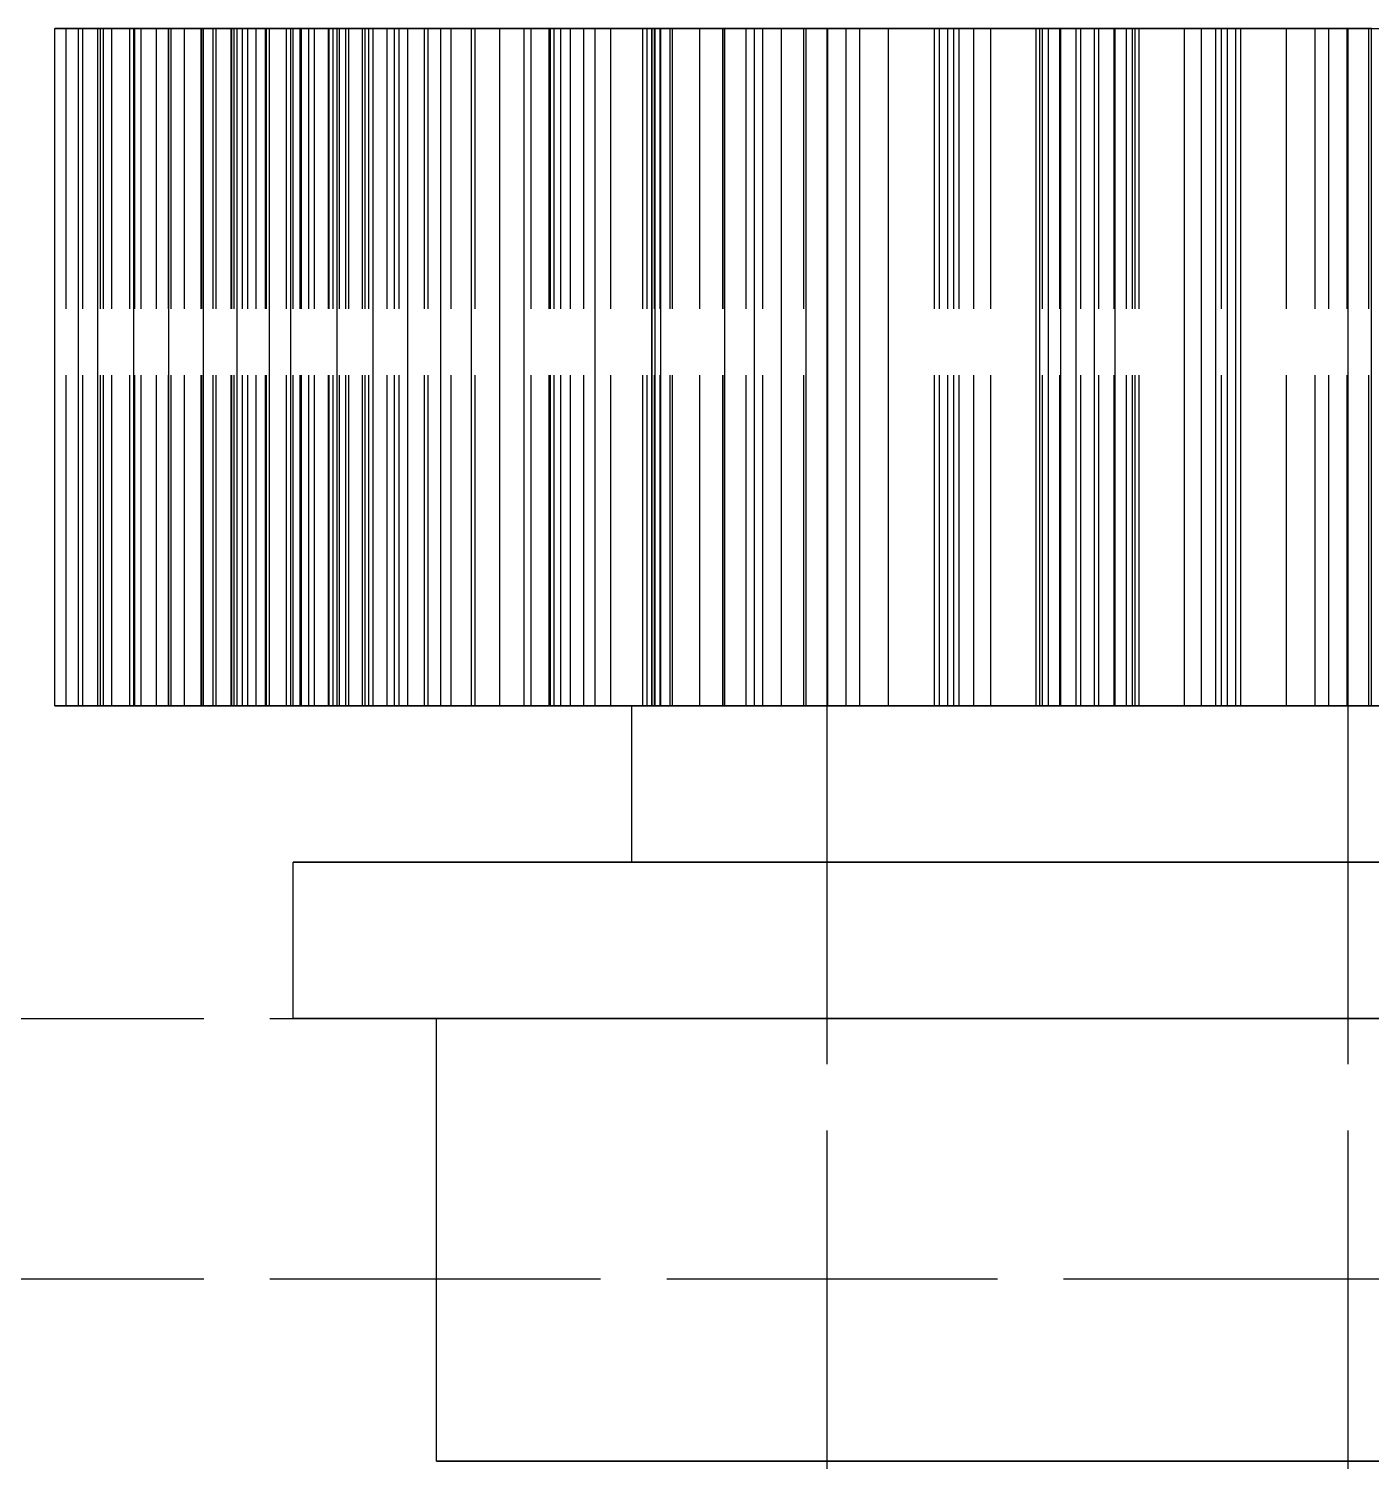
# Model space of a CAD drawing. Header units: millimetres. Extents: x -29 to 156, y -45 to 87.
# Drawn here: x -4.07 to 1.09, y 80.5 to 86 of the extents above; entities that cross this region are included whole.
import ezdxf

# ---------------------------------------------------------------- set-up
doc = ezdxf.new("R2010")
doc.units = ezdxf.units.MM
doc.linetypes.add('DASHED', pattern=[1.524, 1.27, -0.254])
doc.layers.add('HIDDEN', color=8, linetype='DASHED')
doc.layers.add('VISIBLE', color=7, linetype='CONTINUOUS')

msp = doc.modelspace()

# ---------------------------------------------------------------- linework, layer by layer
at = {"layer": 'HIDDEN'}
for p, q in [((-26, 82.20144), (26, 82.20144)), ((-26, 81.20144), (26, 81.20144))]:
    msp.add_line(p, q, dxfattribs=at)
for points in [[(-3.96556, 86.00144), (-3.92201, 86.00144)], [(-3.92201, 86.00144), (-3.78993, 86.00144)], [(-3.92201, 83.40144), (-3.92201, 86.00144)], [(-3.87465, 86.00144), (-3.77824, 86.00144)], [(-3.85739, 86.00144), (-3.87465, 86.00144)], [(-3.74666, 86.00144), (-3.85739, 86.00144)], [(-3.85739, 83.40144), (-3.85739, 86.00144)], [(-3.78993, 86.00144), (-3.65869, 86.00144)], [(-3.78993, 83.40144), (-3.78993, 86.00144)], [(-3.77824, 86.00144), (-3.67808, 86.00144)], [(-3.77824, 83.40144), (-3.77824, 86.00144)], [(-3.63378, 86.00144), (-3.74666, 86.00144)], [(-3.74666, 83.40144), (-3.74666, 86.00144)], [(-3.67808, 86.00144), (-3.57449, 86.00144)], [(-3.67808, 83.40144), (-3.67808, 86.00144)], [(-3.65869, 86.00144), (-3.52887, 86.00144)], [(-3.65869, 83.40144), (-3.65869, 86.00144)], [(-3.51911, 86.00144), (-3.63378, 86.00144)], [(-3.63378, 83.40144), (-3.63378, 86.00144)], [(-3.57449, 86.00144), (-3.46774, 86.00144)], [(-3.57449, 83.40144), (-3.57449, 86.00144)], [(-3.52887, 86.00144), (-3.40116, 86.00144)], [(-3.52887, 83.40144), (-3.52887, 86.00144)], [(-3.40302, 86.00144), (-3.51911, 86.00144)], [(-3.51911, 83.40144), (-3.51911, 86.00144)], [(-3.46774, 86.00144), (-3.35796, 86.00144)], [(-3.46774, 83.40144), (-3.46774, 86.00144)], [(-3.28565, 86.00144), (-3.40302, 86.00144)], [(-3.40302, 83.40144), (-3.40302, 86.00144)], [(-3.40116, 86.00144), (-3.27645, 86.00144)], [(-3.40116, 83.40144), (-3.40116, 86.00144)], [(-3.35796, 86.00144), (-3.24464, 86.00144)], [(-3.35796, 83.40144), (-3.35796, 86.00144)], [(-3.34557, 86.00144), (-3.19257, 86.00144)], [(-3.28802, 86.00144), (-3.34557, 86.00144)], [(-3.34557, 83.40144), (-3.34557, 86.00144)], [(-3.22378, 86.00144), (-3.28802, 86.00144)], [(-3.28802, 83.40144), (-3.28802, 86.00144)], [(-2.87214, 86.00144), (-3.28565, 86.00144)], [(-3.28565, 83.40144), (-3.28565, 86.00144)], [(-3.27645, 86.00144), (-3.1567, 86.00144)], [(-3.27645, 83.40144), (-3.27645, 86.00144)], [(-3.24464, 86.00144), (-2.83629, 86.00144)], [(-3.24464, 83.40144), (-3.24464, 86.00144)], [(-3.15293, 86.00144), (-3.22378, 86.00144)], [(-3.22378, 83.40144), (-3.22378, 86.00144)], [(-3.19257, 86.00144), (-3.05098, 86.00144)], [(-3.19257, 83.40144), (-3.19257, 86.00144)], [(-3.1567, 86.00144), (-2.75941, 86.00144)], [(-3.1567, 83.40144), (-3.1567, 86.00144)], [(-3.0754, 86.00144), (-3.15293, 86.00144)], [(-3.15293, 83.40144), (-3.15293, 86.00144)], [(-2.99072, 86.00144), (-3.0754, 86.00144)], [(-3.0754, 83.40144), (-3.0754, 86.00144)], [(-3.05987, 86.00144), (-3.01822, 86.00144)], [(-3.02389, 86.00144), (-3.05987, 86.00144)], [(-3.05098, 86.00144), (-2.91465, 86.00144)], [(-3.05098, 83.40144), (-3.05098, 86.00144)], [(-2.64332, 86.00144), (-3.02389, 86.00144)], [(-3.02389, 83.40144), (-3.02389, 86.00144)], [(-3.01822, 86.00144), (-2.96898, 86.00144)], [(-3.01822, 83.40144), (-3.01822, 86.00144)], [(-2.89665, 86.00144), (-2.99072, 86.00144)], [(-2.99072, 83.40144), (-2.99072, 86.00144)], [(-2.96898, 86.00144), (-2.91214, 86.00144)], [(-2.96898, 83.40144), (-2.96898, 86.00144)], [(-2.91465, 86.00144), (-2.78432, 86.00144)], [(-2.91465, 83.40144), (-2.91465, 86.00144)], [(-2.91214, 86.00144), (-2.8475, 86.00144)], [(-2.91214, 83.40144), (-2.91214, 86.00144)], [(-2.5321, 86.00144), (-2.89665, 86.00144)], [(-2.89665, 83.40144), (-2.89665, 86.00144)], [(-2.83629, 86.00144), (-2.87214, 86.00144)], [(-2.87214, 83.40144), (-2.87214, 86.00144)], [(-2.8475, 86.00144), (-2.77438, 86.00144)], [(-2.8475, 83.40144), (-2.8475, 86.00144)], [(-2.83629, 83.40144), (-2.83629, 86.00144)], [(-2.78432, 86.00144), (-2.66093, 86.00144)], [(-2.78432, 83.40144), (-2.78432, 86.00144)], [(-2.77438, 86.00144), (-2.68995, 86.00144)], [(-2.77438, 83.40144), (-2.77438, 86.00144)], [(-2.75941, 86.00144), (-2.5321, 86.00144)], [(-2.75941, 83.40144), (-2.75941, 86.00144)], [(-2.68995, 86.00144), (-2.35141, 86.00144)], [(-2.68995, 83.40144), (-2.68995, 86.00144)], [(-2.66093, 86.00144), (-2.546, 86.00144)], [(-2.66093, 83.40144), (-2.66093, 86.00144)], [(-2.35141, 86.00144), (-2.64332, 86.00144)], [(-2.64332, 83.40144), (-2.64332, 86.00144)], [(-2.546, 86.00144), (-2.44353, 86.00144)], [(-2.546, 83.40144), (-2.546, 86.00144)], [(-2.5321, 83.40144), (-2.5321, 86.00144)], [(-2.44353, 86.00144), (-2.136, 86.00144)], [(-2.44353, 83.40144), (-2.44353, 86.00144)], [(-2.35141, 83.40144), (-2.35141, 86.00144)], [(-2.136, 86.00144), (-1.69054, 86.00144)], [(-2.136, 83.40144), (-2.136, 86.00144)], [(-2.06741, 86.00144), (-2.06296, 86.00144)], [(-2.06238, 86.00144), (-2.06741, 86.00144)], [(-2.06741, 83.40144), (-2.06741, 86.00144)], [(-2.06296, 86.00144), (-1.8308, 86.00144)], [(-2.06296, 83.40144), (-2.06296, 86.00144)], [(-2.04761, 86.00144), (-2.06238, 86.00144)], [(-2.06238, 83.40144), (-2.06238, 86.00144)], [(-2.02257, 86.00144), (-2.04761, 86.00144)], [(-2.04761, 83.40144), (-2.04761, 86.00144)], [(-1.98608, 86.00144), (-2.02257, 86.00144)], [(-2.02257, 83.40144), (-2.02257, 86.00144)], [(-1.93393, 86.00144), (-1.98608, 86.00144)], [(-1.98608, 83.40144), (-1.98608, 86.00144)], [(-1.69054, 86.00144), (-1.93393, 86.00144)], [(-1.93393, 83.40144), (-1.93393, 86.00144)], [(-1.8308, 86.00144), (-1.70774, 86.00144)], [(-1.8308, 83.40144), (-1.8308, 86.00144)], [(-1.70774, 86.00144), (-1.59333, 86.00144)], [(-1.70774, 83.40144), (-1.70774, 86.00144)], [(-1.69054, 83.40144), (-1.69054, 86.00144)], [(-1.673, 86.00144), (-1.66327, 86.00144)], [(-1.4008, 86.00144), (-1.673, 86.00144)], [(-1.66327, 86.00144), (-1.6413, 86.00144)], [(-1.66327, 83.40144), (-1.66327, 86.00144)], [(-1.6413, 86.00144), (-1.60248, 86.00144)], [(-1.6413, 83.40144), (-1.6413, 86.00144)], [(-1.60248, 86.00144), (-1.4008, 86.00144)], [(-1.60248, 83.40144), (-1.60248, 86.00144)], [(-1.59333, 86.00144), (-1.48829, 86.00144)], [(-1.59333, 83.40144), (-1.59333, 86.00144)], [(-1.48829, 86.00144), (-1.39368, 86.00144)], [(-1.48829, 83.40144), (-1.48829, 86.00144)], [(-1.4008, 83.40144), (-1.4008, 86.00144)], [(-1.39368, 86.00144), (-1.31129, 86.00144)], [(-1.39368, 83.40144), (-1.39368, 86.00144)], [(-1.31129, 86.00144), (-1.24639, 86.00144)], [(-1.31129, 83.40144), (-1.31129, 86.00144)], [(-1.24639, 86.00144), (-1.08952, 86.00144)], [(-1.24639, 83.40144), (-1.24639, 86.00144)], [(-1.08952, 86.00144), (-0.51415, 86.00144)], [(-1.08952, 83.40144), (-1.08952, 86.00144)], [(0.98649, 86.00144), (0.95496, 86.00144), (0.92343, 86.00144), (0.8919, 86.00144), (0.86036, 86.00144), (0.82883, 86.00144), (0.7973, 86.00144), (0.76577, 86.00144), (0.73424, 86.00144), (0.70271, 86.00144), (0.67117, 86.00144), (0.63964, 86.00144), (0.60811, 86.00144), (0.57658, 86.00144), (0.54505, 86.00144), (0.51352, 86.00144), (0.48199, 86.00144), (0.45045, 86.00144), (0.41892, 86.00144), (0.38739, 86.00144), (0.35586, 86.00144), (0.32433, 86.00144), (0.2928, 86.00144), (0.26126, 86.00144), (0.22973, 86.00144), (0.1982, 86.00144), (0.16667, 86.00144), (0.13514, 86.00144), (0.10361, 86.00144), (0.07207, 86.00144), (0.04054, 86.00144), (0.00901, 86.00144), (-0.02252, 86.00144), (-0.05405, 86.00144), (-0.08558, 86.00144), (-0.11712, 86.00144), (-0.14865, 86.00144), (-0.18018, 86.00144), (-0.21171, 86.00144), (-0.24324, 86.00144), (-0.27477, 86.00144), (-0.3063, 86.00144), (-0.33784, 86.00144), (-0.36937, 86.00144), (-0.4009, 86.00144), (-0.43243, 86.00144), (-0.46396, 86.00144), (-0.49549, 86.00144), (-0.52703, 86.00144), (-0.55856, 86.00144), (-0.59009, 86.00144), (-0.62162, 86.00144), (-0.65315, 86.00144), (-0.68468, 86.00144), (-0.71622, 86.00144), (-0.74775, 86.00144), (-0.77928, 86.00144), (-0.81081, 86.00144), (-0.84234, 86.00144), (-0.87387, 86.00144), (-0.90541, 86.00144), (-0.93694, 86.00144), (-0.96847, 86.00144), (-1, 86.00144)], [(-1, 86.00144), (-0.96825, 86.00144), (-0.93651, 86.00144), (-0.90476, 86.00144), (-0.87302, 86.00144), (-0.84127, 86.00144), (-0.80952, 86.00144), (-0.77778, 86.00144), (-0.74603, 86.00144), (-0.71429, 86.00144), (-0.68254, 86.00144), (-0.65079, 86.00144), (-0.61905, 86.00144), (-0.5873, 86.00144), (-0.55556, 86.00144), (-0.52381, 86.00144), (-0.49206, 86.00144), (-0.46032, 86.00144), (-0.42857, 86.00144), (-0.39683, 86.00144), (-0.36508, 86.00144), (-0.33333, 86.00144), (-0.30159, 86.00144), (-0.26984, 86.00144), (-0.2381, 86.00144), (-0.20635, 86.00144), (-0.1746, 86.00144), (-0.14286, 86.00144), (-0.11111, 86.00144), (-0.07937, 86.00144), (-0.04762, 86.00144), (-0.01587, 86.00144), (0.01587, 86.00144), (0.04762, 86.00144), (0.07937, 86.00144), (0.11111, 86.00144), (0.14286, 86.00144), (0.1746, 86.00144), (0.20635, 86.00144), (0.2381, 86.00144), (0.26984, 86.00144), (0.30159, 86.00144), (0.33333, 86.00144), (0.36508, 86.00144), (0.39683, 86.00144), (0.42857, 86.00144), (0.46032, 86.00144), (0.49206, 86.00144), (0.52381, 86.00144), (0.55556, 86.00144), (0.5873, 86.00144), (0.61905, 86.00144), (0.65079, 86.00144), (0.68254, 86.00144), (0.71429, 86.00144), (0.74603, 86.00144), (0.77778, 86.00144), (0.80952, 86.00144), (0.84127, 86.00144), (0.87302, 86.00144), (0.90476, 86.00144), (0.93651, 86.00144), (0.96825, 86.00144), (1, 86.00144)], [(1, 86.00144), (0.96825, 86.00144), (0.93651, 86.00144), (0.90476, 86.00144), (0.87302, 86.00144), (0.84127, 86.00144), (0.80952, 86.00144), (0.77778, 86.00144), (0.74603, 86.00144), (0.71429, 86.00144), (0.68254, 86.00144), (0.65079, 86.00144), (0.61905, 86.00144), (0.5873, 86.00144), (0.55556, 86.00144), (0.52381, 86.00144), (0.49206, 86.00144), (0.46032, 86.00144), (0.42857, 86.00144), (0.39683, 86.00144), (0.36508, 86.00144), (0.33333, 86.00144), (0.30159, 86.00144), (0.26984, 86.00144), (0.2381, 86.00144), (0.20635, 86.00144), (0.1746, 86.00144), (0.14286, 86.00144), (0.11111, 86.00144), (0.07937, 86.00144), (0.04762, 86.00144), (0.01587, 86.00144), (-0.01587, 86.00144), (-0.04762, 86.00144), (-0.07937, 86.00144), (-0.11111, 86.00144), (-0.14286, 86.00144), (-0.1746, 86.00144), (-0.20635, 86.00144), (-0.2381, 86.00144), (-0.26984, 86.00144), (-0.30159, 86.00144), (-0.33333, 86.00144), (-0.36508, 86.00144), (-0.39683, 86.00144), (-0.42857, 86.00144), (-0.46032, 86.00144), (-0.49206, 86.00144), (-0.52381, 86.00144), (-0.55556, 86.00144), (-0.5873, 86.00144), (-0.61905, 86.00144), (-0.65079, 86.00144), (-0.68254, 86.00144), (-0.71429, 86.00144), (-0.74603, 86.00144), (-0.77778, 86.00144), (-0.80952, 86.00144), (-0.84127, 86.00144), (-0.87302, 86.00144), (-0.90476, 86.00144), (-0.93651, 86.00144), (-0.96825, 86.00144), (-1, 86.00144)], [(-1, 86.00144), (-0.96825, 86.00144), (-0.93651, 86.00144), (-0.90476, 86.00144), (-0.87302, 86.00144), (-0.84127, 86.00144), (-0.80952, 86.00144), (-0.77778, 86.00144), (-0.74603, 86.00144), (-0.71429, 86.00144), (-0.68254, 86.00144), (-0.65079, 86.00144), (-0.61905, 86.00144), (-0.5873, 86.00144), (-0.55556, 86.00144), (-0.52381, 86.00144), (-0.49206, 86.00144), (-0.46032, 86.00144), (-0.42857, 86.00144), (-0.39683, 86.00144), (-0.36508, 86.00144), (-0.33333, 86.00144), (-0.30159, 86.00144), (-0.26984, 86.00144), (-0.2381, 86.00144), (-0.20635, 86.00144), (-0.1746, 86.00144), (-0.14286, 86.00144), (-0.11111, 86.00144), (-0.07937, 86.00144), (-0.04762, 86.00144), (-0.01587, 86.00144), (0.01587, 86.00144), (0.04762, 86.00144), (0.07937, 86.00144), (0.11111, 86.00144), (0.14286, 86.00144), (0.1746, 86.00144), (0.20635, 86.00144), (0.2381, 86.00144), (0.26984, 86.00144), (0.30159, 86.00144), (0.33333, 86.00144), (0.36508, 86.00144), (0.39683, 86.00144), (0.42857, 86.00144), (0.46032, 86.00144), (0.49206, 86.00144), (0.52381, 86.00144), (0.55556, 86.00144), (0.5873, 86.00144), (0.61905, 86.00144), (0.65079, 86.00144), (0.68254, 86.00144), (0.71429, 86.00144), (0.74603, 86.00144), (0.77778, 86.00144), (0.80952, 86.00144), (0.84127, 86.00144), (0.87302, 86.00144), (0.90476, 86.00144), (0.93651, 86.00144), (0.96825, 86.00144), (1, 86.00144)], [(-1, 82.80144), (-1, 86.00144)], [(-1, 80.50144), (-1, 86.00144)], [(-0.58817, 86.00144), (-0.58807, 86.00144)], [(-0.51415, 86.00144), (-0.58817, 86.00144)], [(-0.58817, 83.40144), (-0.58817, 86.00144)], [(-0.58807, 86.00144), (-0.56914, 86.00144)], [(-0.58807, 83.40144), (-0.58807, 86.00144)], [(-0.56914, 86.00144), (-0.53673, 86.00144)], [(-0.56914, 83.40144), (-0.56914, 86.00144)], [(-0.53673, 86.00144), (-0.4925, 86.00144)], [(-0.53673, 83.40144), (-0.53673, 86.00144)], [(-0.51415, 83.40144), (-0.51415, 86.00144)], [(-0.4925, 86.00144), (-0.43733, 86.00144)], [(-0.4925, 83.40144), (-0.4925, 86.00144)], [(-0.43733, 86.00144), (-0.37175, 86.00144)], [(-0.43733, 83.40144), (-0.43733, 86.00144)], [(-0.37175, 86.00144), (-0.10642, 86.00144)], [(-0.37175, 83.40144), (-0.37175, 86.00144)], [(-0.19762, 86.00144), (-0.17275, 86.00144)], [(-0.17275, 86.00144), (-0.19762, 86.00144)], [(-0.17275, 83.40144), (-0.17275, 86.00144)], [(-0.10642, 86.00144), (-0.02627, 86.00144)], [(-0.10642, 83.40144), (-0.10642, 86.00144)], [(-0.02627, 86.00144), (0.04357, 86.00144)], [(-0.02627, 83.40144), (-0.02627, 86.00144)], [(0.04357, 86.00144), (0.10251, 86.00144)], [(0.04357, 83.40144), (0.04357, 86.00144)], [(0.10251, 86.00144), (0.14961, 86.00144)], [(0.10251, 83.40144), (0.10251, 86.00144)], [(0.14961, 86.00144), (0.18315, 86.00144)], [(0.14961, 83.40144), (0.14961, 86.00144)], [(0.17275, 86.00144), (0.76408, 86.00144)], [(0.19762, 86.00144), (0.17275, 86.00144)], [(0.17275, 83.40144), (0.17275, 86.00144)], [(0.18315, 86.00144), (0.19762, 86.00144)], [(0.18315, 83.40144), (0.18315, 86.00144)], [(0.19762, 83.40144), (0.19762, 86.00144)], [(0.58817, 86.00144), (0.51415, 86.00144)], [(0.51415, 86.00144), (0.58817, 86.00144)], [(0.51415, 83.40144), (0.51415, 86.00144)], [(0.76408, 86.00144), (0.87408, 86.00144)], [(0.76408, 83.40144), (0.76408, 86.00144)], [(0.87408, 86.00144), (0.92641, 86.00144)], [(0.87408, 83.40144), (0.87408, 86.00144)], [(0.92641, 86.00144), (0.99701, 86.00144)], [(0.92641, 83.40144), (0.92641, 86.00144)], [(1, 86.00144), (0.99979, 86.00144), (0.99957, 86.00144), (0.99936, 86.00144), (0.99914, 86.00144), (0.99893, 86.00144), (0.99871, 86.00144), (0.9985, 86.00144), (0.99828, 86.00144), (0.99807, 86.00144), (0.99786, 86.00144), (0.99764, 86.00144), (0.99743, 86.00144), (0.99721, 86.00144), (0.997, 86.00144), (0.99678, 86.00144), (0.99657, 86.00144), (0.99635, 86.00144), (0.99614, 86.00144), (0.99593, 86.00144), (0.99571, 86.00144), (0.9955, 86.00144), (0.99528, 86.00144), (0.99507, 86.00144), (0.99485, 86.00144), (0.99464, 86.00144), (0.99442, 86.00144), (0.99421, 86.00144), (0.994, 86.00144), (0.99378, 86.00144), (0.99357, 86.00144), (0.99335, 86.00144), (0.99314, 86.00144), (0.99292, 86.00144), (0.99271, 86.00144), (0.99249, 86.00144), (0.99228, 86.00144), (0.99207, 86.00144), (0.99185, 86.00144), (0.99164, 86.00144), (0.99142, 86.00144), (0.99121, 86.00144), (0.99099, 86.00144), (0.99078, 86.00144), (0.99056, 86.00144), (0.99035, 86.00144), (0.99014, 86.00144), (0.98992, 86.00144), (0.98971, 86.00144), (0.98949, 86.00144), (0.98928, 86.00144), (0.98906, 86.00144), (0.98885, 86.00144), (0.98863, 86.00144), (0.98842, 86.00144), (0.98821, 86.00144), (0.98799, 86.00144), (0.98778, 86.00144), (0.98756, 86.00144), (0.98735, 86.00144), (0.98713, 86.00144), (0.98692, 86.00144), (0.98671, 86.00144), (0.98649, 86.00144)], [(0.99701, 86.00144), (1.08045, 86.00144)], [(0.99701, 83.40144), (0.99701, 86.00144)], [(1, 80.50144), (1, 86.00144)], [(1, 82.80144), (1, 86.00144)], [(1.08045, 86.00144), (1.17492, 86.00144)], [(1.08045, 83.40144), (1.08045, 86.00144)], [(-3.96556, 83.40144), (-3.92201, 83.40144)], [(-3.92201, 83.40144), (-3.78993, 83.40144)], [(-3.87465, 83.40144), (-3.77824, 83.40144)], [(-3.85739, 83.40144), (-3.87465, 83.40144)], [(-3.74666, 83.40144), (-3.85739, 83.40144)], [(-3.78993, 83.40144), (-3.65869, 83.40144)], [(-3.77824, 83.40144), (-3.67808, 83.40144)], [(-3.63378, 83.40144), (-3.74666, 83.40144)], [(-3.67808, 83.40144), (-3.57449, 83.40144)], [(-3.65869, 83.40144), (-3.52887, 83.40144)], [(-3.51911, 83.40144), (-3.63378, 83.40144)], [(-3.57449, 83.40144), (-3.46774, 83.40144)], [(-3.52887, 83.40144), (-3.40116, 83.40144)], [(-3.40302, 83.40144), (-3.51911, 83.40144)], [(-3.46774, 83.40144), (-3.35796, 83.40144)], [(-3.28565, 83.40144), (-3.40302, 83.40144)], [(-3.40116, 83.40144), (-3.27645, 83.40144)], [(-3.35796, 83.40144), (-3.24464, 83.40144)], [(-3.34557, 83.40144), (-3.19257, 83.40144)], [(-3.28802, 83.40144), (-3.34557, 83.40144)], [(-3.22378, 83.40144), (-3.28802, 83.40144)], [(-2.87214, 83.40144), (-3.28565, 83.40144)], [(-3.27645, 83.40144), (-3.1567, 83.40144)], [(-3.24464, 83.40144), (-2.83629, 83.40144)], [(-3.15293, 83.40144), (-3.22378, 83.40144)], [(-3.19257, 83.40144), (-3.05098, 83.40144)], [(-3.1567, 83.40144), (-2.75941, 83.40144)], [(-3.0754, 83.40144), (-3.15293, 83.40144)], [(-2.99072, 83.40144), (-3.0754, 83.40144)], [(-3.05987, 83.40144), (-3.01822, 83.40144)], [(-3.02389, 83.40144), (-3.05987, 83.40144)], [(-3.05098, 83.40144), (-2.91465, 83.40144)], [(-2.64332, 83.40144), (-3.02389, 83.40144)], [(-3.01822, 83.40144), (-2.96898, 83.40144)], [(-2.89665, 83.40144), (-2.99072, 83.40144)], [(-2.96898, 83.40144), (-2.91214, 83.40144)], [(-2.91465, 83.40144), (-2.78432, 83.40144)], [(-2.91214, 83.40144), (-2.8475, 83.40144)], [(-2.5321, 83.40144), (-2.89665, 83.40144)], [(-2.83629, 83.40144), (-2.87214, 83.40144)], [(-2.8475, 83.40144), (-2.77438, 83.40144)], [(-2.78432, 83.40144), (-2.66093, 83.40144)], [(-2.77438, 83.40144), (-2.68995, 83.40144)], [(-2.75941, 83.40144), (-2.5321, 83.40144)], [(-2.68995, 83.40144), (-2.35141, 83.40144)], [(-2.66093, 83.40144), (-2.546, 83.40144)], [(-2.35141, 83.40144), (-2.64332, 83.40144)], [(-2.546, 83.40144), (-2.44353, 83.40144)], [(-2.44353, 83.40144), (-2.136, 83.40144)], [(-2.136, 83.40144), (-1.69054, 83.40144)], [(-2.06741, 83.40144), (-2.06296, 83.40144)], [(-2.06238, 83.40144), (-2.06741, 83.40144)], [(-2.06296, 83.40144), (-1.8308, 83.40144)], [(-2.04761, 83.40144), (-2.06238, 83.40144)], [(-2.02257, 83.40144), (-2.04761, 83.40144)], [(-1.98608, 83.40144), (-2.02257, 83.40144)], [(-1.93393, 83.40144), (-1.98608, 83.40144)], [(-1.69054, 83.40144), (-1.93393, 83.40144)], [(-1.8308, 83.40144), (-1.70774, 83.40144)], [(1.11938, 83.40144), (1.06419, 83.40144), (1.00901, 83.40144), (0.95383, 83.40144), (0.89865, 83.40144), (0.84347, 83.40144), (0.78829, 83.40144), (0.73311, 83.40144), (0.67793, 83.40144), (0.62275, 83.40144), (0.56757, 83.40144), (0.51239, 83.40144), (0.45721, 83.40144), (0.40203, 83.40144), (0.34685, 83.40144), (0.29167, 83.40144), (0.23649, 83.40144), (0.18131, 83.40144), (0.12613, 83.40144), (0.07095, 83.40144), (0.01577, 83.40144), (-0.03941, 83.40144), (-0.09459, 83.40144), (-0.14977, 83.40144), (-0.20495, 83.40144), (-0.26013, 83.40144), (-0.31531, 83.40144), (-0.37049, 83.40144), (-0.42567, 83.40144), (-0.48085, 83.40144), (-0.53603, 83.40144), (-0.59121, 83.40144), (-0.64639, 83.40144), (-0.70157, 83.40144), (-0.75675, 83.40144), (-0.81194, 83.40144), (-0.86712, 83.40144), (-0.9223, 83.40144), (-0.97748, 83.40144), (-1.03266, 83.40144), (-1.08784, 83.40144), (-1.14302, 83.40144), (-1.1982, 83.40144), (-1.25338, 83.40144), (-1.30856, 83.40144), (-1.36374, 83.40144), (-1.41892, 83.40144), (-1.4741, 83.40144), (-1.52928, 83.40144), (-1.58446, 83.40144), (-1.63964, 83.40144), (-1.69482, 83.40144), (-1.75, 83.40144)], [(-1.75, 83.40144), (-1.69444, 83.40144), (-1.63889, 83.40144), (-1.58333, 83.40144), (-1.52778, 83.40144), (-1.47222, 83.40144), (-1.41667, 83.40144), (-1.36111, 83.40144), (-1.30556, 83.40144), (-1.25, 83.40144), (-1.19444, 83.40144), (-1.13889, 83.40144), (-1.08333, 83.40144), (-1.02778, 83.40144), (-0.97222, 83.40144), (-0.91667, 83.40144), (-0.86111, 83.40144), (-0.80556, 83.40144), (-0.75, 83.40144), (-0.69444, 83.40144), (-0.63889, 83.40144), (-0.58333, 83.40144), (-0.52778, 83.40144), (-0.47222, 83.40144), (-0.41667, 83.40144), (-0.36111, 83.40144), (-0.30556, 83.40144), (-0.25, 83.40144), (-0.19444, 83.40144), (-0.13889, 83.40144), (-0.08333, 83.40144), (-0.02778, 83.40144), (0.02778, 83.40144), (0.08333, 83.40144), (0.13889, 83.40144), (0.19444, 83.40144), (0.25, 83.40144), (0.30556, 83.40144), (0.36111, 83.40144), (0.41667, 83.40144), (0.47222, 83.40144), (0.52778, 83.40144), (0.58333, 83.40144), (0.63889, 83.40144), (0.69444, 83.40144), (0.75, 83.40144), (0.80556, 83.40144), (0.86111, 83.40144), (0.91667, 83.40144), (0.97222, 83.40144), (1.02778, 83.40144), (1.08333, 83.40144), (1.13889, 83.40144)], [(-1.70774, 83.40144), (-1.59333, 83.40144)], [(-1.673, 83.40144), (-1.66327, 83.40144)], [(-1.4008, 83.40144), (-1.673, 83.40144)], [(-1.66327, 83.40144), (-1.6413, 83.40144)], [(-1.6413, 83.40144), (-1.60248, 83.40144)], [(-1.60248, 83.40144), (-1.4008, 83.40144)], [(-1.59333, 83.40144), (-1.48829, 83.40144)], [(-1.48829, 83.40144), (-1.39368, 83.40144)], [(-1.39368, 83.40144), (-1.31129, 83.40144)], [(-1.31129, 83.40144), (-1.24639, 83.40144)], [(-1.24639, 83.40144), (-1.08952, 83.40144)], [(-1.08952, 83.40144), (-0.51415, 83.40144)], [(-0.58817, 83.40144), (-0.58807, 83.40144)], [(-0.51415, 83.40144), (-0.58817, 83.40144)], [(-0.58807, 83.40144), (-0.56914, 83.40144)], [(-0.56914, 83.40144), (-0.53673, 83.40144)], [(-0.53673, 83.40144), (-0.4925, 83.40144)], [(-0.4925, 83.40144), (-0.43733, 83.40144)], [(-0.43733, 83.40144), (-0.37175, 83.40144)], [(-0.37175, 83.40144), (-0.10642, 83.40144)], [(-0.19762, 83.40144), (-0.17275, 83.40144)], [(-0.17275, 83.40144), (-0.19762, 83.40144)], [(-0.10642, 83.40144), (-0.02627, 83.40144)], [(-0.02627, 83.40144), (0.04357, 83.40144)], [(0.04357, 83.40144), (0.10251, 83.40144)], [(0.10251, 83.40144), (0.14961, 83.40144)], [(0.14961, 83.40144), (0.18315, 83.40144)], [(0.17275, 83.40144), (0.76408, 83.40144)], [(0.19762, 83.40144), (0.17275, 83.40144)], [(0.18315, 83.40144), (0.19762, 83.40144)], [(0.58817, 83.40144), (0.51415, 83.40144)], [(0.51415, 83.40144), (0.58817, 83.40144)], [(0.76408, 83.40144), (0.87408, 83.40144)], [(0.87408, 83.40144), (0.92641, 83.40144)], [(0.92641, 83.40144), (0.99701, 83.40144)], [(0.99701, 83.40144), (1.08045, 83.40144)], [(1.08045, 83.40144), (1.17492, 83.40144)], [(-3.05, 82.80144), (-2.95317, 82.80144), (-2.85635, 82.80144), (-2.75952, 82.80144), (-2.6627, 82.80144), (-2.56587, 82.80144), (-2.46905, 82.80144), (-2.37222, 82.80144), (-2.2754, 82.80144), (-2.17857, 82.80144), (-2.08175, 82.80144), (-1.98492, 82.80144), (-1.8881, 82.80144), (-1.79127, 82.80144), (-1.69444, 82.80144), (-1.59762, 82.80144), (-1.50079, 82.80144), (-1.40397, 82.80144), (-1.30714, 82.80144), (-1.21032, 82.80144), (-1.11349, 82.80144), (-1.01667, 82.80144), (-0.91984, 82.80144), (-0.82302, 82.80144), (-0.72619, 82.80144), (-0.62937, 82.80144), (-0.53254, 82.80144), (-0.43571, 82.80144), (-0.33889, 82.80144), (-0.24206, 82.80144), (-0.14524, 82.80144), (-0.04841, 82.80144), (0.04841, 82.80144), (0.14524, 82.80144), (0.24206, 82.80144), (0.33889, 82.80144), (0.43571, 82.80144), (0.53254, 82.80144), (0.62937, 82.80144), (0.72619, 82.80144), (0.82302, 82.80144), (0.91984, 82.80144), (1.01667, 82.80144), (1.11349, 82.80144)], [(1.11938, 82.80144), (1.06419, 82.80144), (1.00901, 82.80144), (0.95383, 82.80144), (0.89865, 82.80144), (0.84347, 82.80144), (0.78829, 82.80144), (0.73311, 82.80144), (0.67793, 82.80144), (0.62275, 82.80144), (0.56757, 82.80144), (0.51239, 82.80144), (0.45721, 82.80144), (0.40203, 82.80144), (0.34685, 82.80144), (0.29167, 82.80144), (0.23649, 82.80144), (0.18131, 82.80144), (0.12613, 82.80144), (0.07095, 82.80144), (0.01577, 82.80144), (-0.03941, 82.80144), (-0.09459, 82.80144), (-0.14977, 82.80144), (-0.20495, 82.80144), (-0.26013, 82.80144), (-0.31531, 82.80144), (-0.37049, 82.80144), (-0.42567, 82.80144), (-0.48085, 82.80144), (-0.53603, 82.80144), (-0.59121, 82.80144), (-0.64639, 82.80144), (-0.70157, 82.80144), (-0.75675, 82.80144), (-0.81194, 82.80144), (-0.86712, 82.80144), (-0.9223, 82.80144), (-0.97748, 82.80144), (-1.03266, 82.80144), (-1.08784, 82.80144), (-1.14302, 82.80144), (-1.1982, 82.80144), (-1.25338, 82.80144), (-1.30856, 82.80144), (-1.36374, 82.80144), (-1.41892, 82.80144), (-1.4741, 82.80144), (-1.52928, 82.80144), (-1.58446, 82.80144), (-1.63964, 82.80144), (-1.69482, 82.80144), (-1.75, 82.80144)], [(-1.75, 82.80144), (-1.69444, 82.80144), (-1.63889, 82.80144), (-1.58333, 82.80144), (-1.52778, 82.80144), (-1.47222, 82.80144), (-1.41667, 82.80144), (-1.36111, 82.80144), (-1.30556, 82.80144), (-1.25, 82.80144), (-1.19444, 82.80144), (-1.13889, 82.80144), (-1.08333, 82.80144), (-1.02778, 82.80144), (-0.97222, 82.80144), (-0.91667, 82.80144), (-0.86111, 82.80144), (-0.80556, 82.80144), (-0.75, 82.80144), (-0.69444, 82.80144), (-0.63889, 82.80144), (-0.58333, 82.80144), (-0.52778, 82.80144), (-0.47222, 82.80144), (-0.41667, 82.80144), (-0.36111, 82.80144), (-0.30556, 82.80144), (-0.25, 82.80144), (-0.19444, 82.80144), (-0.13889, 82.80144), (-0.08333, 82.80144), (-0.02778, 82.80144), (0.02778, 82.80144), (0.08333, 82.80144), (0.13889, 82.80144), (0.19444, 82.80144), (0.25, 82.80144), (0.30556, 82.80144), (0.36111, 82.80144), (0.41667, 82.80144), (0.47222, 82.80144), (0.52778, 82.80144), (0.58333, 82.80144), (0.63889, 82.80144), (0.69444, 82.80144), (0.75, 82.80144), (0.80556, 82.80144), (0.86111, 82.80144), (0.91667, 82.80144), (0.97222, 82.80144), (1.02778, 82.80144), (1.08333, 82.80144), (1.13889, 82.80144)], [(1, 82.80144), (0.96825, 82.80144), (0.93651, 82.80144), (0.90476, 82.80144), (0.87302, 82.80144), (0.84127, 82.80144), (0.80952, 82.80144), (0.77778, 82.80144), (0.74603, 82.80144), (0.71429, 82.80144), (0.68254, 82.80144), (0.65079, 82.80144), (0.61905, 82.80144), (0.5873, 82.80144), (0.55556, 82.80144), (0.52381, 82.80144), (0.49206, 82.80144), (0.46032, 82.80144), (0.42857, 82.80144), (0.39683, 82.80144), (0.36508, 82.80144), (0.33333, 82.80144), (0.30159, 82.80144), (0.26984, 82.80144), (0.2381, 82.80144), (0.20635, 82.80144), (0.1746, 82.80144), (0.14286, 82.80144), (0.11111, 82.80144), (0.07937, 82.80144), (0.04762, 82.80144), (0.01587, 82.80144), (-0.01587, 82.80144), (-0.04762, 82.80144), (-0.07937, 82.80144), (-0.11111, 82.80144), (-0.14286, 82.80144), (-0.1746, 82.80144), (-0.20635, 82.80144), (-0.2381, 82.80144), (-0.26984, 82.80144), (-0.30159, 82.80144), (-0.33333, 82.80144), (-0.36508, 82.80144), (-0.39683, 82.80144), (-0.42857, 82.80144), (-0.46032, 82.80144), (-0.49206, 82.80144), (-0.52381, 82.80144), (-0.55556, 82.80144), (-0.5873, 82.80144), (-0.61905, 82.80144), (-0.65079, 82.80144), (-0.68254, 82.80144), (-0.71429, 82.80144), (-0.74603, 82.80144), (-0.77778, 82.80144), (-0.80952, 82.80144), (-0.84127, 82.80144), (-0.87302, 82.80144), (-0.90476, 82.80144), (-0.93651, 82.80144), (-0.96825, 82.80144), (-1, 82.80144)], [(-1, 82.80144), (-0.96825, 82.80144), (-0.93651, 82.80144), (-0.90476, 82.80144), (-0.87302, 82.80144), (-0.84127, 82.80144), (-0.80952, 82.80144), (-0.77778, 82.80144), (-0.74603, 82.80144), (-0.71429, 82.80144), (-0.68254, 82.80144), (-0.65079, 82.80144), (-0.61905, 82.80144), (-0.5873, 82.80144), (-0.55556, 82.80144), (-0.52381, 82.80144), (-0.49206, 82.80144), (-0.46032, 82.80144), (-0.42857, 82.80144), (-0.39683, 82.80144), (-0.36508, 82.80144), (-0.33333, 82.80144), (-0.30159, 82.80144), (-0.26984, 82.80144), (-0.2381, 82.80144), (-0.20635, 82.80144), (-0.1746, 82.80144), (-0.14286, 82.80144), (-0.11111, 82.80144), (-0.07937, 82.80144), (-0.04762, 82.80144), (-0.01587, 82.80144), (0.01587, 82.80144), (0.04762, 82.80144), (0.07937, 82.80144), (0.11111, 82.80144), (0.14286, 82.80144), (0.1746, 82.80144), (0.20635, 82.80144), (0.2381, 82.80144), (0.26984, 82.80144), (0.30159, 82.80144), (0.33333, 82.80144), (0.36508, 82.80144), (0.39683, 82.80144), (0.42857, 82.80144), (0.46032, 82.80144), (0.49206, 82.80144), (0.52381, 82.80144), (0.55556, 82.80144), (0.5873, 82.80144), (0.61905, 82.80144), (0.65079, 82.80144), (0.68254, 82.80144), (0.71429, 82.80144), (0.74603, 82.80144), (0.77778, 82.80144), (0.80952, 82.80144), (0.84127, 82.80144), (0.87302, 82.80144), (0.90476, 82.80144), (0.93651, 82.80144), (0.96825, 82.80144), (1, 82.80144)], [(0.98649, 82.80144), (0.95496, 82.80144), (0.92343, 82.80144), (0.8919, 82.80144), (0.86036, 82.80144), (0.82883, 82.80144), (0.7973, 82.80144), (0.76577, 82.80144), (0.73424, 82.80144), (0.70271, 82.80144), (0.67117, 82.80144), (0.63964, 82.80144), (0.60811, 82.80144), (0.57658, 82.80144), (0.54505, 82.80144), (0.51352, 82.80144), (0.48199, 82.80144), (0.45045, 82.80144), (0.41892, 82.80144), (0.38739, 82.80144), (0.35586, 82.80144), (0.32433, 82.80144), (0.2928, 82.80144), (0.26126, 82.80144), (0.22973, 82.80144), (0.1982, 82.80144), (0.16667, 82.80144), (0.13514, 82.80144), (0.10361, 82.80144), (0.07207, 82.80144), (0.04054, 82.80144), (0.00901, 82.80144), (-0.02252, 82.80144), (-0.05405, 82.80144), (-0.08558, 82.80144), (-0.11712, 82.80144), (-0.14865, 82.80144), (-0.18018, 82.80144), (-0.21171, 82.80144), (-0.24324, 82.80144), (-0.27477, 82.80144), (-0.3063, 82.80144), (-0.33784, 82.80144), (-0.36937, 82.80144), (-0.4009, 82.80144), (-0.43243, 82.80144), (-0.46396, 82.80144), (-0.49549, 82.80144), (-0.52703, 82.80144), (-0.55856, 82.80144), (-0.59009, 82.80144), (-0.62162, 82.80144), (-0.65315, 82.80144), (-0.68468, 82.80144), (-0.71622, 82.80144), (-0.74775, 82.80144), (-0.77928, 82.80144), (-0.81081, 82.80144), (-0.84234, 82.80144), (-0.87387, 82.80144), (-0.90541, 82.80144), (-0.93694, 82.80144), (-0.96847, 82.80144), (-1, 82.80144)], [(-1, 82.80144), (-0.96825, 82.80144), (-0.93651, 82.80144), (-0.90476, 82.80144), (-0.87302, 82.80144), (-0.84127, 82.80144), (-0.80952, 82.80144), (-0.77778, 82.80144), (-0.74603, 82.80144), (-0.71429, 82.80144), (-0.68254, 82.80144), (-0.65079, 82.80144), (-0.61905, 82.80144), (-0.5873, 82.80144), (-0.55556, 82.80144), (-0.52381, 82.80144), (-0.49206, 82.80144), (-0.46032, 82.80144), (-0.42857, 82.80144), (-0.39683, 82.80144), (-0.36508, 82.80144), (-0.33333, 82.80144), (-0.30159, 82.80144), (-0.26984, 82.80144), (-0.2381, 82.80144), (-0.20635, 82.80144), (-0.1746, 82.80144), (-0.14286, 82.80144), (-0.11111, 82.80144), (-0.07937, 82.80144), (-0.04762, 82.80144), (-0.01587, 82.80144), (0.01587, 82.80144), (0.04762, 82.80144), (0.07937, 82.80144), (0.11111, 82.80144), (0.14286, 82.80144), (0.1746, 82.80144), (0.20635, 82.80144), (0.2381, 82.80144), (0.26984, 82.80144), (0.30159, 82.80144), (0.33333, 82.80144), (0.36508, 82.80144), (0.39683, 82.80144), (0.42857, 82.80144), (0.46032, 82.80144), (0.49206, 82.80144), (0.52381, 82.80144), (0.55556, 82.80144), (0.5873, 82.80144), (0.61905, 82.80144), (0.65079, 82.80144), (0.68254, 82.80144), (0.71429, 82.80144), (0.74603, 82.80144), (0.77778, 82.80144), (0.80952, 82.80144), (0.84127, 82.80144), (0.87302, 82.80144), (0.90476, 82.80144), (0.93651, 82.80144), (0.96825, 82.80144), (1, 82.80144)], [(-1, 80.50144), (-1, 82.80144)], [(1, 82.80144), (0.99979, 82.80144), (0.99957, 82.80144), (0.99936, 82.80144), (0.99914, 82.80144), (0.99893, 82.80144), (0.99871, 82.80144), (0.9985, 82.80144), (0.99828, 82.80144), (0.99807, 82.80144), (0.99786, 82.80144), (0.99764, 82.80144), (0.99743, 82.80144), (0.99721, 82.80144), (0.997, 82.80144), (0.99678, 82.80144), (0.99657, 82.80144), (0.99635, 82.80144), (0.99614, 82.80144), (0.99593, 82.80144), (0.99571, 82.80144), (0.9955, 82.80144), (0.99528, 82.80144), (0.99507, 82.80144), (0.99485, 82.80144), (0.99464, 82.80144), (0.99442, 82.80144), (0.99421, 82.80144), (0.994, 82.80144), (0.99378, 82.80144), (0.99357, 82.80144), (0.99335, 82.80144), (0.99314, 82.80144), (0.99292, 82.80144), (0.99271, 82.80144), (0.99249, 82.80144), (0.99228, 82.80144), (0.99207, 82.80144), (0.99185, 82.80144), (0.99164, 82.80144), (0.99142, 82.80144), (0.99121, 82.80144), (0.99099, 82.80144), (0.99078, 82.80144), (0.99056, 82.80144), (0.99035, 82.80144), (0.99014, 82.80144), (0.98992, 82.80144), (0.98971, 82.80144), (0.98949, 82.80144), (0.98928, 82.80144), (0.98906, 82.80144), (0.98885, 82.80144), (0.98863, 82.80144), (0.98842, 82.80144), (0.98821, 82.80144), (0.98799, 82.80144), (0.98778, 82.80144), (0.98756, 82.80144), (0.98735, 82.80144), (0.98713, 82.80144), (0.98692, 82.80144), (0.98671, 82.80144), (0.98649, 82.80144)], [(1, 80.50144), (1, 82.80144)], [(-3.05, 82.20144), (-2.95317, 82.20144), (-2.85635, 82.20144), (-2.75952, 82.20144), (-2.6627, 82.20144), (-2.56587, 82.20144), (-2.46905, 82.20144), (-2.37222, 82.20144), (-2.2754, 82.20144), (-2.17857, 82.20144), (-2.08175, 82.20144), (-1.98492, 82.20144), (-1.8881, 82.20144), (-1.79127, 82.20144), (-1.69444, 82.20144), (-1.59762, 82.20144), (-1.50079, 82.20144), (-1.40397, 82.20144), (-1.30714, 82.20144), (-1.21032, 82.20144), (-1.11349, 82.20144), (-1.01667, 82.20144), (-0.91984, 82.20144), (-0.82302, 82.20144), (-0.72619, 82.20144), (-0.62937, 82.20144), (-0.53254, 82.20144), (-0.43571, 82.20144), (-0.33889, 82.20144), (-0.24206, 82.20144), (-0.14524, 82.20144), (-0.04841, 82.20144), (0.04841, 82.20144), (0.14524, 82.20144), (0.24206, 82.20144), (0.33889, 82.20144), (0.43571, 82.20144), (0.53254, 82.20144), (0.62937, 82.20144), (0.72619, 82.20144), (0.82302, 82.20144), (0.91984, 82.20144), (1.01667, 82.20144), (1.11349, 82.20144)], [(1.15079, 82.20144), (1.07143, 82.20144), (0.99206, 82.20144), (0.9127, 82.20144), (0.83333, 82.20144), (0.75397, 82.20144), (0.6746, 82.20144), (0.59524, 82.20144), (0.51587, 82.20144), (0.43651, 82.20144), (0.35714, 82.20144), (0.27778, 82.20144), (0.19841, 82.20144), (0.11905, 82.20144), (0.03968, 82.20144), (-0.03968, 82.20144), (-0.11905, 82.20144), (-0.19841, 82.20144), (-0.27778, 82.20144), (-0.35714, 82.20144), (-0.43651, 82.20144), (-0.51587, 82.20144), (-0.59524, 82.20144), (-0.6746, 82.20144), (-0.75397, 82.20144), (-0.83333, 82.20144), (-0.9127, 82.20144), (-0.99206, 82.20144), (-1.07143, 82.20144), (-1.15079, 82.20144), (-1.23016, 82.20144), (-1.30952, 82.20144), (-1.38889, 82.20144), (-1.46825, 82.20144), (-1.54762, 82.20144), (-1.62698, 82.20144), (-1.70635, 82.20144), (-1.78571, 82.20144), (-1.86508, 82.20144), (-1.94444, 82.20144), (-2.02381, 82.20144), (-2.10317, 82.20144), (-2.18254, 82.20144), (-2.2619, 82.20144), (-2.34127, 82.20144), (-2.42063, 82.20144), (-2.5, 82.20144)], [(-2.5, 82.20144), (-2.42063, 82.20144), (-2.34127, 82.20144), (-2.2619, 82.20144), (-2.18254, 82.20144), (-2.10317, 82.20144), (-2.02381, 82.20144), (-1.94444, 82.20144), (-1.86508, 82.20144), (-1.78571, 82.20144), (-1.70635, 82.20144), (-1.62698, 82.20144), (-1.54762, 82.20144), (-1.46825, 82.20144), (-1.38889, 82.20144), (-1.30952, 82.20144), (-1.23016, 82.20144), (-1.15079, 82.20144), (-1.07143, 82.20144), (-0.99206, 82.20144), (-0.9127, 82.20144), (-0.83333, 82.20144), (-0.75397, 82.20144), (-0.6746, 82.20144), (-0.59524, 82.20144), (-0.51587, 82.20144), (-0.43651, 82.20144), (-0.35714, 82.20144), (-0.27778, 82.20144), (-0.19841, 82.20144), (-0.11905, 82.20144), (-0.03968, 82.20144), (0.03968, 82.20144), (0.11905, 82.20144), (0.19841, 82.20144), (0.27778, 82.20144), (0.35714, 82.20144), (0.43651, 82.20144), (0.51587, 82.20144), (0.59524, 82.20144), (0.6746, 82.20144), (0.75397, 82.20144), (0.83333, 82.20144), (0.9127, 82.20144), (0.99206, 82.20144), (1.07143, 82.20144), (1.15079, 82.20144)], [(-2.5, 80.50144), (-2.42063, 80.50144), (-2.34127, 80.50144), (-2.2619, 80.50144), (-2.18254, 80.50144), (-2.10317, 80.50144), (-2.02381, 80.50144), (-1.94444, 80.50144), (-1.86508, 80.50144), (-1.78571, 80.50144), (-1.70635, 80.50144), (-1.62698, 80.50144), (-1.54762, 80.50144), (-1.46825, 80.50144), (-1.38889, 80.50144), (-1.30952, 80.50144), (-1.23016, 80.50144), (-1.15079, 80.50144), (-1.07143, 80.50144), (-0.99206, 80.50144), (-0.9127, 80.50144), (-0.83333, 80.50144), (-0.75397, 80.50144), (-0.6746, 80.50144), (-0.59524, 80.50144), (-0.51587, 80.50144), (-0.43651, 80.50144), (-0.35714, 80.50144), (-0.27778, 80.50144), (-0.19841, 80.50144), (-0.11905, 80.50144), (-0.03968, 80.50144), (0.03968, 80.50144), (0.11905, 80.50144), (0.19841, 80.50144), (0.27778, 80.50144), (0.35714, 80.50144), (0.43651, 80.50144), (0.51587, 80.50144), (0.59524, 80.50144), (0.6746, 80.50144), (0.75397, 80.50144), (0.83333, 80.50144), (0.9127, 80.50144), (0.99206, 80.50144), (1.07143, 80.50144), (1.15079, 80.50144)], [(1, 80.50144), (0.96825, 80.50144), (0.93651, 80.50144), (0.90476, 80.50144), (0.87302, 80.50144), (0.84127, 80.50144), (0.80952, 80.50144), (0.77778, 80.50144), (0.74603, 80.50144), (0.71429, 80.50144), (0.68254, 80.50144), (0.65079, 80.50144), (0.61905, 80.50144), (0.5873, 80.50144), (0.55556, 80.50144), (0.52381, 80.50144), (0.49206, 80.50144), (0.46032, 80.50144), (0.42857, 80.50144), (0.39683, 80.50144), (0.36508, 80.50144), (0.33333, 80.50144), (0.30159, 80.50144), (0.26984, 80.50144), (0.2381, 80.50144), (0.20635, 80.50144), (0.1746, 80.50144), (0.14286, 80.50144), (0.11111, 80.50144), (0.07937, 80.50144), (0.04762, 80.50144), (0.01587, 80.50144), (-0.01587, 80.50144), (-0.04762, 80.50144), (-0.07937, 80.50144), (-0.11111, 80.50144), (-0.14286, 80.50144), (-0.1746, 80.50144), (-0.20635, 80.50144), (-0.2381, 80.50144), (-0.26984, 80.50144), (-0.30159, 80.50144), (-0.33333, 80.50144), (-0.36508, 80.50144), (-0.39683, 80.50144), (-0.42857, 80.50144), (-0.46032, 80.50144), (-0.49206, 80.50144), (-0.52381, 80.50144), (-0.55556, 80.50144), (-0.5873, 80.50144), (-0.61905, 80.50144), (-0.65079, 80.50144), (-0.68254, 80.50144), (-0.71429, 80.50144), (-0.74603, 80.50144), (-0.77778, 80.50144), (-0.80952, 80.50144), (-0.84127, 80.50144), (-0.87302, 80.50144), (-0.90476, 80.50144), (-0.93651, 80.50144), (-0.96825, 80.50144), (-1, 80.50144)], [(-1, 80.50144), (-0.96825, 80.50144), (-0.93651, 80.50144), (-0.90476, 80.50144), (-0.87302, 80.50144), (-0.84127, 80.50144), (-0.80952, 80.50144), (-0.77778, 80.50144), (-0.74603, 80.50144), (-0.71429, 80.50144), (-0.68254, 80.50144), (-0.65079, 80.50144), (-0.61905, 80.50144), (-0.5873, 80.50144), (-0.55556, 80.50144), (-0.52381, 80.50144), (-0.49206, 80.50144), (-0.46032, 80.50144), (-0.42857, 80.50144), (-0.39683, 80.50144), (-0.36508, 80.50144), (-0.33333, 80.50144), (-0.30159, 80.50144), (-0.26984, 80.50144), (-0.2381, 80.50144), (-0.20635, 80.50144), (-0.1746, 80.50144), (-0.14286, 80.50144), (-0.11111, 80.50144), (-0.07937, 80.50144), (-0.04762, 80.50144), (-0.01587, 80.50144), (0.01587, 80.50144), (0.04762, 80.50144), (0.07937, 80.50144), (0.11111, 80.50144), (0.14286, 80.50144), (0.1746, 80.50144), (0.20635, 80.50144), (0.2381, 80.50144), (0.26984, 80.50144), (0.30159, 80.50144), (0.33333, 80.50144), (0.36508, 80.50144), (0.39683, 80.50144), (0.42857, 80.50144), (0.46032, 80.50144), (0.49206, 80.50144), (0.52381, 80.50144), (0.55556, 80.50144), (0.5873, 80.50144), (0.61905, 80.50144), (0.65079, 80.50144), (0.68254, 80.50144), (0.71429, 80.50144), (0.74603, 80.50144), (0.77778, 80.50144), (0.80952, 80.50144), (0.84127, 80.50144), (0.87302, 80.50144), (0.90476, 80.50144), (0.93651, 80.50144), (0.96825, 80.50144), (1, 80.50144)]]:
    msp.add_lwpolyline(points, dxfattribs=at)
at = {"layer": 'VISIBLE'}
for points in [[(-3.87465, 86.00144), (-3.96556, 86.00144)], [(-3.96556, 83.40144), (-3.96556, 86.00144)], [(-3.80011, 86.00144), (-3.87465, 86.00144)], [(-3.87465, 83.40144), (-3.87465, 86.00144)], [(-3.66276, 86.00144), (-3.80011, 86.00144)], [(-3.80011, 83.40144), (-3.80011, 86.00144)], [(-3.52748, 86.00144), (-3.66276, 86.00144)], [(-3.66276, 83.40144), (-3.66276, 86.00144)], [(-3.39491, 86.00144), (-3.52748, 86.00144)], [(-3.52748, 83.40144), (-3.52748, 86.00144)], [(-3.26582, 86.00144), (-3.39491, 86.00144)], [(-3.39491, 83.40144), (-3.39491, 86.00144)], [(-3.1413, 86.00144), (-3.26582, 86.00144)], [(-3.26582, 83.40144), (-3.26582, 86.00144)], [(-3.05987, 86.00144), (-3.1413, 86.00144)], [(-3.1413, 83.40144), (-3.1413, 86.00144)], [(-2.88201, 86.00144), (-3.05987, 86.00144)], [(-3.05987, 83.40144), (-3.05987, 86.00144)], [(-2.74267, 86.00144), (-2.88201, 86.00144)], [(-2.88201, 83.40144), (-2.88201, 86.00144)], [(-2.60963, 86.00144), (-2.74267, 86.00144)], [(-2.74267, 83.40144), (-2.74267, 86.00144)], [(-2.48364, 86.00144), (-2.60963, 86.00144)], [(-2.60963, 83.40144), (-2.60963, 86.00144)], [(-2.36569, 86.00144), (-2.48364, 86.00144)], [(-2.48364, 83.40144), (-2.48364, 86.00144)], [(-2.25741, 86.00144), (-2.36569, 86.00144)], [(-2.36569, 83.40144), (-2.36569, 86.00144)], [(-2.16321, 86.00144), (-2.25741, 86.00144)], [(-2.25741, 83.40144), (-2.25741, 86.00144)], [(-1.89096, 86.00144), (-2.16321, 86.00144)], [(-2.16321, 83.40144), (-2.16321, 86.00144)], [(-1.673, 86.00144), (-1.89096, 86.00144)], [(-1.89096, 83.40144), (-1.89096, 86.00144)], [(-1.67184, 86.00144), (-1.673, 86.00144)], [(-1.673, 83.40144), (-1.673, 86.00144)], [(-1.66041, 86.00144), (-1.67184, 86.00144)], [(-1.67184, 83.40144), (-1.67184, 86.00144)], [(-1.63904, 86.00144), (-1.66041, 86.00144)], [(-1.66041, 83.40144), (-1.66041, 86.00144)], [(-1.39309, 86.00144), (-1.63904, 86.00144)], [(-1.63904, 83.40144), (-1.63904, 86.00144)], [(-1.27937, 86.00144), (-1.39309, 86.00144)], [(-1.39309, 83.40144), (-1.39309, 86.00144)], [(-1.17492, 86.00144), (-1.27937, 86.00144)], [(-1.27937, 83.40144), (-1.27937, 86.00144)], [(-1.08045, 86.00144), (-1.17492, 86.00144)], [(-1.17492, 83.40144), (-1.17492, 86.00144)], [(-0.99701, 86.00144), (-1.08045, 86.00144)], [(-1.08045, 83.40144), (-1.08045, 86.00144)], [(-0.92641, 86.00144), (-0.99701, 86.00144)], [(-0.99701, 83.40144), (-0.99701, 86.00144)], [(-0.87408, 86.00144), (-0.92641, 86.00144)], [(-0.92641, 83.40144), (-0.92641, 86.00144)], [(-0.76408, 86.00144), (-0.87408, 86.00144)], [(-0.87408, 83.40144), (-0.87408, 86.00144)], [(-0.19762, 86.00144), (-0.76408, 86.00144)], [(-0.76408, 83.40144), (-0.76408, 86.00144)], [(-0.18315, 86.00144), (-0.19762, 86.00144)], [(-0.19762, 83.40144), (-0.19762, 86.00144)], [(-0.14961, 86.00144), (-0.18315, 86.00144)], [(-0.18315, 83.40144), (-0.18315, 86.00144)], [(-0.10251, 86.00144), (-0.14961, 86.00144)], [(-0.14961, 83.40144), (-0.14961, 86.00144)], [(-0.04357, 86.00144), (-0.10251, 86.00144)], [(-0.10251, 83.40144), (-0.10251, 86.00144)], [(0.02627, 86.00144), (-0.04357, 86.00144)], [(-0.04357, 83.40144), (-0.04357, 86.00144)], [(0.10642, 86.00144), (0.02627, 86.00144)], [(0.02627, 83.40144), (0.02627, 86.00144)], [(0.37175, 86.00144), (0.10642, 86.00144)], [(0.10642, 83.40144), (0.10642, 86.00144)], [(0.43733, 86.00144), (0.37175, 86.00144)], [(0.37175, 83.40144), (0.37175, 86.00144)], [(0.4925, 86.00144), (0.43733, 86.00144)], [(0.43733, 83.40144), (0.43733, 86.00144)], [(0.53673, 86.00144), (0.4925, 86.00144)], [(0.4925, 83.40144), (0.4925, 86.00144)], [(0.56914, 86.00144), (0.53673, 86.00144)], [(0.53673, 83.40144), (0.53673, 86.00144)], [(0.58807, 86.00144), (0.56914, 86.00144)], [(0.56914, 83.40144), (0.56914, 86.00144)], [(0.58817, 86.00144), (0.58807, 86.00144)], [(0.58807, 83.40144), (0.58807, 86.00144)], [(1.08952, 86.00144), (0.58817, 86.00144)], [(0.58817, 83.40144), (0.58817, 86.00144)], [(1.08952, 83.40144), (1.08952, 86.00144)], [(-3.87465, 83.40144), (-3.96556, 83.40144)], [(-3.80011, 83.40144), (-3.87465, 83.40144)], [(-3.66276, 83.40144), (-3.80011, 83.40144)], [(-3.52748, 83.40144), (-3.66276, 83.40144)], [(-3.39491, 83.40144), (-3.52748, 83.40144)], [(-3.26582, 83.40144), (-3.39491, 83.40144)], [(-3.1413, 83.40144), (-3.26582, 83.40144)], [(-3.05987, 83.40144), (-3.1413, 83.40144)], [(-2.88201, 83.40144), (-3.05987, 83.40144)], [(-2.74267, 83.40144), (-2.88201, 83.40144)], [(-2.60963, 83.40144), (-2.74267, 83.40144)], [(-2.48364, 83.40144), (-2.60963, 83.40144)], [(-2.36569, 83.40144), (-2.48364, 83.40144)], [(-2.25741, 83.40144), (-2.36569, 83.40144)], [(-2.16321, 83.40144), (-2.25741, 83.40144)], [(-1.89096, 83.40144), (-2.16321, 83.40144)], [(-1.673, 83.40144), (-1.89096, 83.40144)], [(-1.75, 82.80144), (-1.75, 83.40144)], [(-1.67184, 83.40144), (-1.673, 83.40144)], [(-1.66041, 83.40144), (-1.67184, 83.40144)], [(-1.63904, 83.40144), (-1.66041, 83.40144)], [(-1.39309, 83.40144), (-1.63904, 83.40144)], [(-1.27937, 83.40144), (-1.39309, 83.40144)], [(-1.17492, 83.40144), (-1.27937, 83.40144)], [(-1.08045, 83.40144), (-1.17492, 83.40144)], [(-0.99701, 83.40144), (-1.08045, 83.40144)], [(-0.92641, 83.40144), (-0.99701, 83.40144)], [(-0.87408, 83.40144), (-0.92641, 83.40144)], [(-0.76408, 83.40144), (-0.87408, 83.40144)], [(-0.19762, 83.40144), (-0.76408, 83.40144)], [(-0.18315, 83.40144), (-0.19762, 83.40144)], [(-0.14961, 83.40144), (-0.18315, 83.40144)], [(-0.10251, 83.40144), (-0.14961, 83.40144)], [(-0.04357, 83.40144), (-0.10251, 83.40144)], [(0.02627, 83.40144), (-0.04357, 83.40144)], [(0.10642, 83.40144), (0.02627, 83.40144)], [(0.37175, 83.40144), (0.10642, 83.40144)], [(0.43733, 83.40144), (0.37175, 83.40144)], [(0.4925, 83.40144), (0.43733, 83.40144)], [(0.53673, 83.40144), (0.4925, 83.40144)], [(0.56914, 83.40144), (0.53673, 83.40144)], [(0.58807, 83.40144), (0.56914, 83.40144)], [(0.58817, 83.40144), (0.58807, 83.40144)], [(1.08952, 83.40144), (0.58817, 83.40144)], [(1.11349, 82.80144), (1.01667, 82.80144), (0.91984, 82.80144), (0.82302, 82.80144), (0.72619, 82.80144), (0.62937, 82.80144), (0.53254, 82.80144), (0.43571, 82.80144), (0.33889, 82.80144), (0.24206, 82.80144), (0.14524, 82.80144), (0.04841, 82.80144), (-0.04841, 82.80144), (-0.14524, 82.80144), (-0.24206, 82.80144), (-0.33889, 82.80144), (-0.43571, 82.80144), (-0.53254, 82.80144), (-0.62937, 82.80144), (-0.72619, 82.80144), (-0.82302, 82.80144), (-0.91984, 82.80144), (-1.01667, 82.80144), (-1.11349, 82.80144), (-1.21032, 82.80144), (-1.30714, 82.80144), (-1.40397, 82.80144), (-1.50079, 82.80144), (-1.59762, 82.80144), (-1.69444, 82.80144), (-1.79127, 82.80144), (-1.8881, 82.80144), (-1.98492, 82.80144), (-2.08175, 82.80144), (-2.17857, 82.80144), (-2.2754, 82.80144), (-2.37222, 82.80144), (-2.46905, 82.80144), (-2.56587, 82.80144), (-2.6627, 82.80144), (-2.75952, 82.80144), (-2.85635, 82.80144), (-2.95317, 82.80144), (-3.05, 82.80144)], [(-3.05, 82.20144), (-3.05, 82.80144)], [(1.11349, 82.20144), (1.01667, 82.20144), (0.91984, 82.20144), (0.82302, 82.20144), (0.72619, 82.20144), (0.62937, 82.20144), (0.53254, 82.20144), (0.43571, 82.20144), (0.33889, 82.20144), (0.24206, 82.20144), (0.14524, 82.20144), (0.04841, 82.20144), (-0.04841, 82.20144), (-0.14524, 82.20144), (-0.24206, 82.20144), (-0.33889, 82.20144), (-0.43571, 82.20144), (-0.53254, 82.20144), (-0.62937, 82.20144), (-0.72619, 82.20144), (-0.82302, 82.20144), (-0.91984, 82.20144), (-1.01667, 82.20144), (-1.11349, 82.20144), (-1.21032, 82.20144), (-1.30714, 82.20144), (-1.40397, 82.20144), (-1.50079, 82.20144), (-1.59762, 82.20144), (-1.69444, 82.20144), (-1.79127, 82.20144), (-1.8881, 82.20144), (-1.98492, 82.20144), (-2.08175, 82.20144), (-2.17857, 82.20144), (-2.2754, 82.20144), (-2.37222, 82.20144), (-2.46905, 82.20144), (-2.56587, 82.20144), (-2.6627, 82.20144), (-2.75952, 82.20144), (-2.85635, 82.20144), (-2.95317, 82.20144), (-3.05, 82.20144)], [(-2.5, 80.50144), (-2.5, 82.20144)], [(1.15079, 80.50144), (1.07143, 80.50144), (0.99206, 80.50144), (0.9127, 80.50144), (0.83333, 80.50144), (0.75397, 80.50144), (0.6746, 80.50144), (0.59524, 80.50144), (0.51587, 80.50144), (0.43651, 80.50144), (0.35714, 80.50144), (0.27778, 80.50144), (0.19841, 80.50144), (0.11905, 80.50144), (0.03968, 80.50144), (-0.03968, 80.50144), (-0.11905, 80.50144), (-0.19841, 80.50144), (-0.27778, 80.50144), (-0.35714, 80.50144), (-0.43651, 80.50144), (-0.51587, 80.50144), (-0.59524, 80.50144), (-0.6746, 80.50144), (-0.75397, 80.50144), (-0.83333, 80.50144), (-0.9127, 80.50144), (-0.99206, 80.50144), (-1.07143, 80.50144), (-1.15079, 80.50144), (-1.23016, 80.50144), (-1.30952, 80.50144), (-1.38889, 80.50144), (-1.46825, 80.50144), (-1.54762, 80.50144), (-1.62698, 80.50144), (-1.70635, 80.50144), (-1.78571, 80.50144), (-1.86508, 80.50144), (-1.94444, 80.50144), (-2.02381, 80.50144), (-2.10317, 80.50144), (-2.18254, 80.50144), (-2.2619, 80.50144), (-2.34127, 80.50144), (-2.42063, 80.50144), (-2.5, 80.50144)], [(-1, 75.19144), (-1, 80.50144)], [(1, 75.19144), (1, 80.50144)]]:
    msp.add_lwpolyline(points, dxfattribs=at)

doc.saveas('drawing.dxf')
